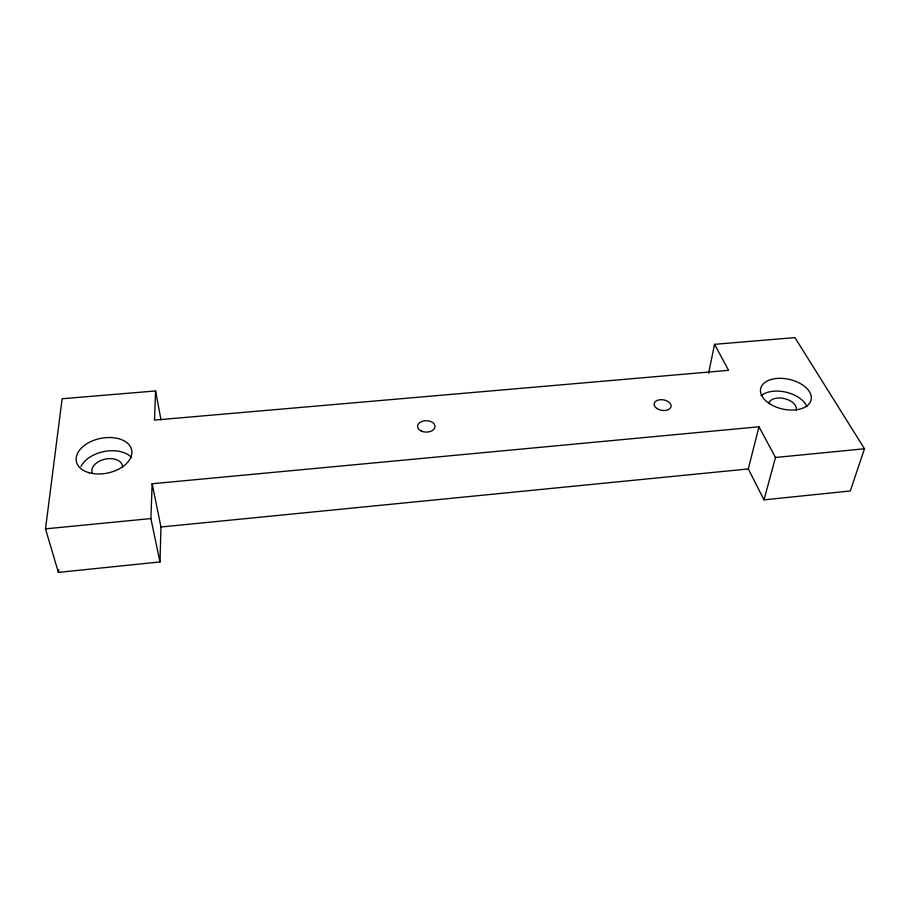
<?xml version="1.0" encoding="UTF-8"?>
<svg xmlns="http://www.w3.org/2000/svg" width="910" height="910" viewBox="0 0 910 910"><rect width="100%" height="100%" fill="white"/><g stroke="black" fill="none" stroke-linecap="round" stroke-linejoin="round"><path stroke-width="1.36" d="M160.979 419.806L155.576 390.959L62.142 398.751L45.5 528.869L58.377 572.39L159.989 561.936L160.956 527.004L152.163 483.745L758.974 426.779L775.502 457.48L763.99 499.852L850.281 490.979L864.5 448.778L794.942 337.61L714.566 344.321L708.56 373.248M159.989 561.936L150.878 518.563L152.163 483.745M155.576 390.959L154.507 420.101L728.58 370.325L714.566 344.321M58.377 572.39L58.695 569.569M763.99 499.852L748.293 468.946L758.974 426.779M160.956 527.004L748.293 468.946M45.5 528.869L150.878 518.563M775.502 457.48L864.5 448.778M81.013 466.443A27.971 17.711 -12 0 1 104.991 451.36A27.971 17.711 -12 0 1 131.552 457.571M92.172 472.654A15.538 9.839 -12 0 1 105.981 458.993A15.538 9.839 -12 0 1 122.52 467.274M761.124 395.679A25.628 15.265 12.8 0 1 786.365 392.255A25.628 15.265 12.8 0 1 806.886 406.679M768.597 403.437A14.23 8.474 12.8 0 1 784.613 398.648A14.23 8.474 12.8 0 1 796.261 410.114M770.178 404.097A25.867 15.208 12.6 0 0 811.083 399.99A25.867 15.208 12.6 0 0 776.366 378.503A25.867 15.208 12.6 0 0 770.178 404.097M421.125 430.965A8.713 5.699 0.5 0 0 434.969 427.074A8.713 5.699 0.5 0 0 422.82 421.159A8.713 5.699 0.5 0 0 421.125 430.965M656.77 408.442A8.588 5.323 9.2 0 0 670.886 407.111A8.588 5.323 9.2 0 0 660.08 399.717A8.588 5.323 9.2 0 0 656.77 408.442M89.18 472.745A28.255 17.677 -11.7 0 0 131.882 452.918A28.255 17.677 -11.7 0 0 90.943 441.543A28.255 17.677 -11.7 0 0 89.18 472.745"/></g></svg>
